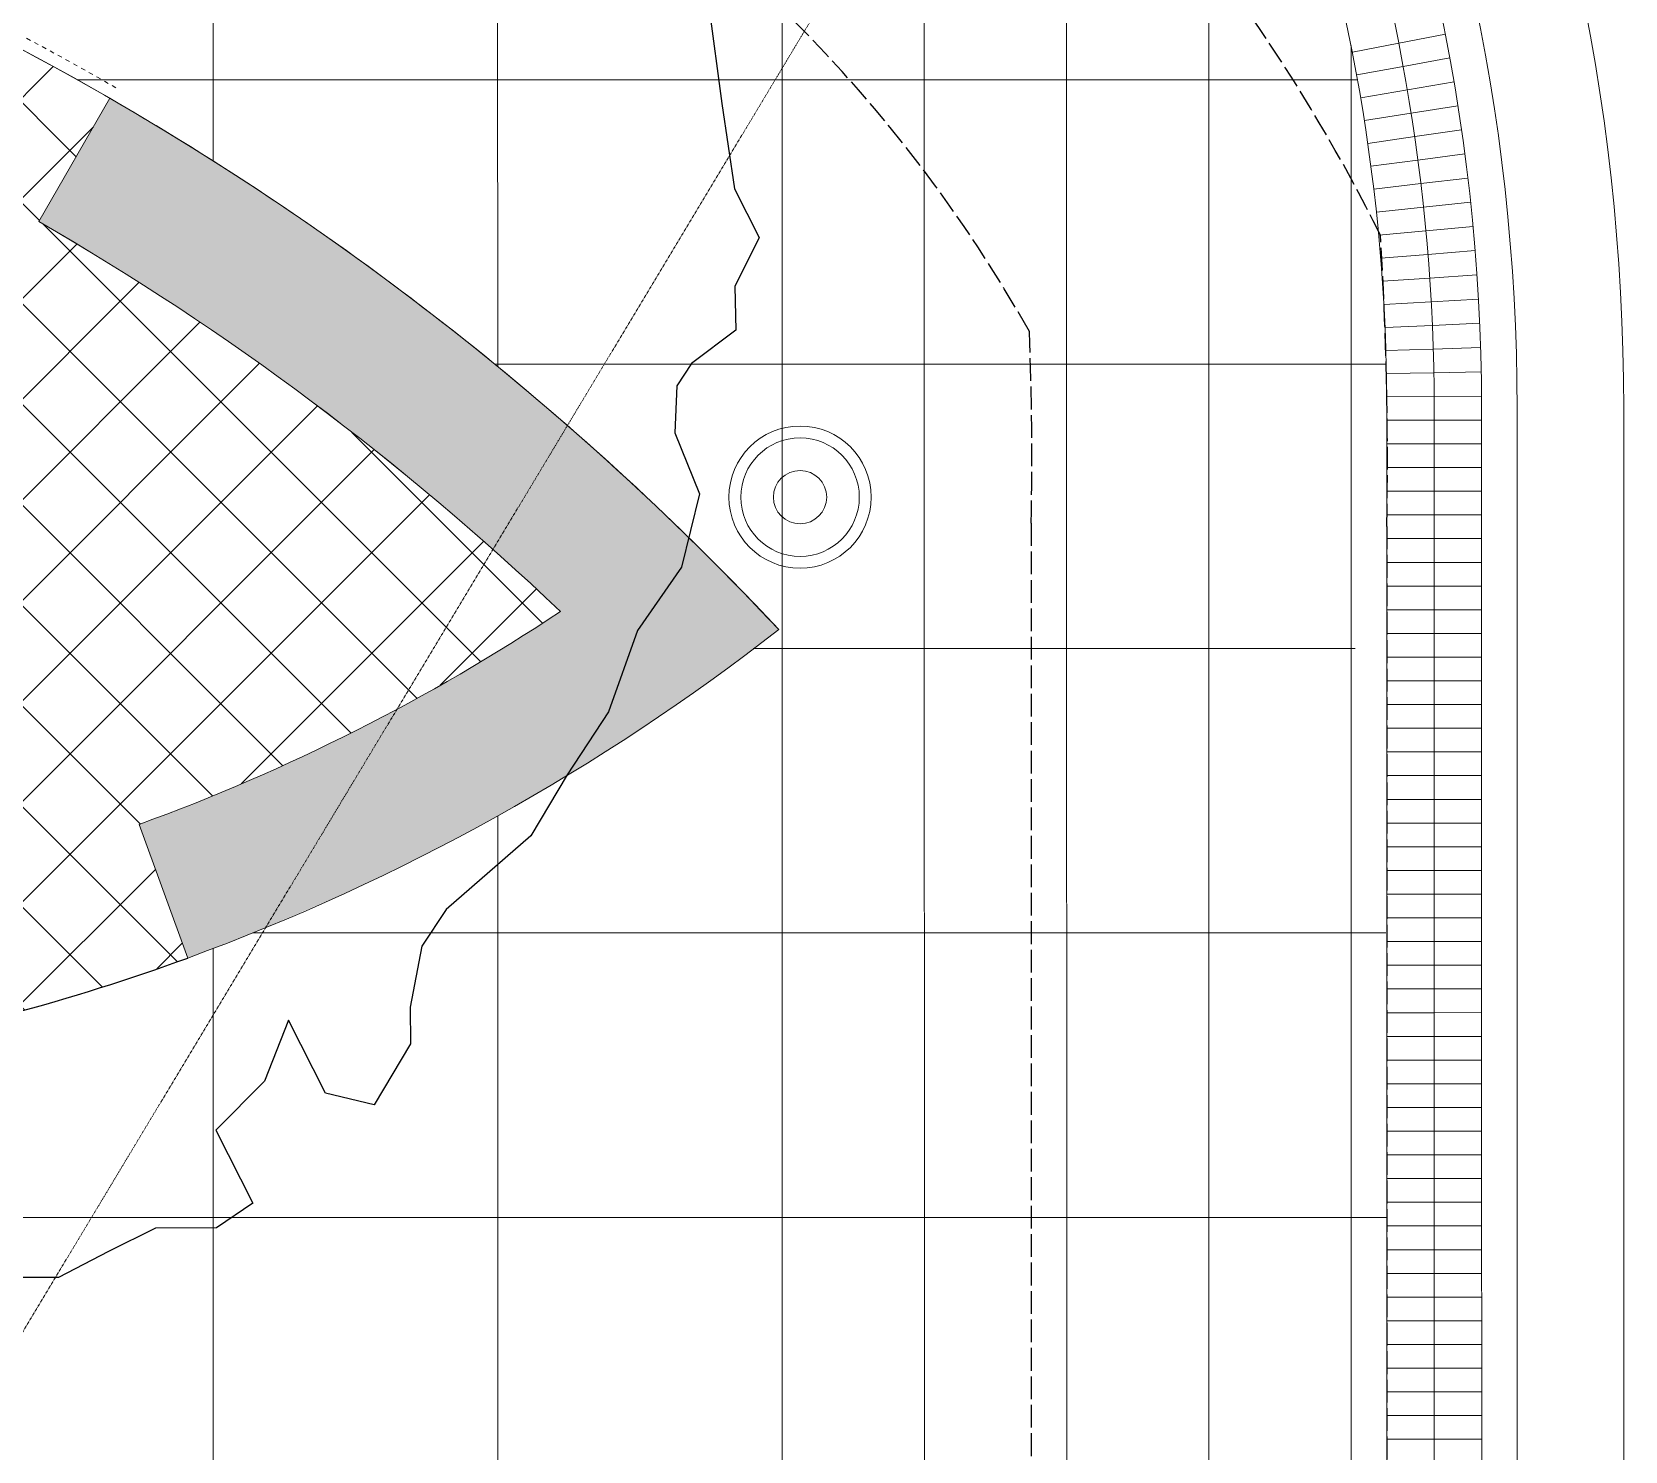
# Model space of a CAD drawing. Header units: inches. Extents: x 3268 to 7018, y 976 to 6708.
# Drawn here: x 6054.1 to 6322.9, y 5473.1 to 5712.7 of the extents above; entities that cross this region are included whole.
import ezdxf

# ---------------------------------------------------------------- set-up
doc = ezdxf.new("R2010")
doc.units = ezdxf.units.IN
doc.header["$MEASUREMENT"] = 0
for name, pattern in [('Grid Line 1_2_', [0.8749999999999999, 0.4999999999999999, -0.125, 0.125, -0.125]), ('IMPORT-Dash 1_16_', [1.4999999999999996, 0.7499999999999998, -0.7499999999999998]), ('IMPORT-EASEMENT2', [4.799999999999999, 3.839999999999999, -0.9599999999999999])]:
    doc.linetypes.add(name, pattern=pattern)
for name, color, linetype, lineweight in [('0-landscaping', 1, 'Continuous', 25), ('C-ANNO-5FT-PED-ZONE', 130, 'Continuous', 25), ('C-CURB-BACK', 40, 'Continuous', 13), ('C-CURB-FACE', 80, 'Continuous', 13), ('C-CURB-GUTR', 22, 'Continuous', 15), ('L-PVMT-BRCK-HATC', 252, 'Continuous', 15), ('L-PVMT-BRICK', 20, 'Continuous', 13), ('L-PVMT-CONC-HATC', 252, 'Continuous', 15), ('L-SITE-PLANT-HATC', 81, 'Continuous', 13), ('L-SITE-SWLK', 220, 'Continuous', 25), ('L-SITE-TRSH-RECP', 2, 'Continuous', 15), ('L-SITE-WALL', 33, 'Continuous', 15), ('L-SITE-WALL-HATC', 71, 'Continuous', 15), ('S-GRID', 1, 'Continuous', 9), ('site_dwg', 8, 'Continuous', 9)]:
    doc.layers.add(name, color=color, linetype=linetype, lineweight=lineweight)

# ---------------------------------------------------------------- blocks, each defined once
blk = doc.blocks.new('site_dwg_dec1-V215-Overall Retail Plan Opt 2')
at = {"layer": '0-landscaping', "color": 213, "flags": 128}
blk.add_lwpolyline([(107.5396966369081, -56.13399286589662), (101.3299305751173, -65.27994157050192), (96.02508321279372, -73.39567033511115), (94.46444866163681, -79.32507283475273), (88.785818164992, -81.63733361044136), (85.58967954539229, -85.36948232106145), (79.36483335836066, -84.88977620523359), (76.46545392851685, -85.66848025415378), (72.77945402138003, -89.47842627422936), (70.3139430390135, -96.43800059293493), (63.31276886607548, -101.2729120204283), (54.88947196641356, -103.296069163506), (46.34270589714531, -107.9819351812555), (38.17660610735248, -110.1856556462924), (30.56355792520344, -112.6238509327129), (17.92766572879566, -112.4751012213859), (13.1539539332395, -113.7571420526917), (7.599903721817383, -118.0039082048213), (4.885189898592329, -121.0945198974266), (-2.727858282323779, -123.5327151822973), (-5.940907171126752, -118.8853784289501), (-3.599976476820018, -109.9912987397627), (-10.18352567227657, -113.3337794553706), (-17.92108351260856, -113.8374461562205), (-20.26208483139623, -122.731549058434), (-25.16034856125594, -122.0791094302301), (-30.30784349119847, -117.5576822782357), (-36.02233360214802, -115.9983575564081), (-42.16343954759929, -114.4442553805609), (-45.25193650464251, -111.7313990827831)], dxfattribs=at)
blk = doc.blocks.new('site_dwg_b1-12649367-Overall Retail Plan Opt 2')
at = {"layer": 'L-PVMT-BRCK-HATC', "color": 53}
blk.add_line((0, -7.990953345783054), (0, 0), dxfattribs=at)
blk = doc.blocks.new('site_dwg_b2-12649368-Overall Retail Plan Opt 2')
at = {"layer": 'L-PVMT-BRCK-HATC', "color": 53}
blk.add_line((0, 0), (0, 7.990953347180038), dxfattribs=at)
blk = doc.blocks.new('site_dwg_mmcite prax-12649369-Overall Retail Plan Opt 2')
at = {"layer": 'L-SITE-TRSH-RECP', "color": 53}
for radius in [12, 9.999999999999545, 4.5]:
    blk.add_circle((3485.56735143112, 948.4859774520154), radius, dxfattribs=at)
blk = doc.blocks.new('site_dwg-12440225-Overall Retail Plan Opt 2')
at = {"layer": 'L-SITE-PLANT-HATC'}
h = blk.add_hatch(dxfattribs=at)
h.set_pattern_fill('FP_237', color=253, style=0, pattern_type=2)
h.set_pattern_definition([(41.19300000000002, (24341092.243, 9818110.422), (-7.903170364566204, 9.029944528547365), []), (131.193, (24341092.243, 9818110.422), (-9.029944528547368, -7.903170364566201), [])])
h.paths.add_polyline_path([(24340981.39999954, 9818145.39022387), (24340993.86683528, 9818146.963641582), (24341006.27116508, 9818148.971187102), (24341018.59787617, 9818151.410414549), (24341030.83195033, 9818154.278352093), (24341042.95848226, 9818157.571505602), (24341036.26544326, 9818180.619352117), (24341047.16573251, 9818183.986452226), (24341057.94542897, 9818187.721664792), (24341071.01663963, 9818192.849959236), (24341079.09348684, 9818196.27878313), (24341089.43746742, 9818201.09082371), (24341099.61212168, 9818206.25125775), (24341109.60571963, 9818211.754135968), (24341100.12695897, 9818221.74452498), (24341090.35786844, 9818231.451205492), (24341080.30693593, 9818240.865743833), (24341069.98289422, 9818249.979960162), (24341059.39471338, 9818258.785935575), (24341048.55159298, 9818267.276018977), (24341037.46295407, 9818275.44283375), (24341026.13843104, 9818283.279284133), (24341039.49190557, 9818303.221323159), (24341026.75229456, 9818311.480256813), (24341013.76363941, 9818319.34171416), (24341000.5383373, 9818326.798191745), (24340987.08901124, 9818333.842572661), (24340970.03992724, 9818341.984192457), (24340959.56983624, 9818346.668549908), (24340945.52625324, 9818352.437904358), (24340931.31115314, 9818357.770690048), (24340916.93810369, 9818362.661817055), (24340902.42082339, 9818367.106616993), (24340887.77316839, 9818371.100847472), (24340873.00911931, 9818374.640696159), (24340858.14276784, 9818377.722784413), (24340843.18830333, 9818380.344170503), (24340828.15999921, 9818382.502352418), (24340825.41788885, 9818373.239947814), (24340823.05072731, 9818363.874700652), (24340820.64268969, 9818351.9333361), (24340819.45597609, 9818344.896507023), (24340818.23420988, 9818335.314305002), (24340817.39902994, 9818325.690699507), (24340841.34607539, 9818324.097271103), (24340840.90758448, 9818313.813231325), (24340840.95953366, 9818303.519978695), (24340841.50180495, 9818293.240888737), (24340842.53316689, 9818282.999304827), (24340844.05127729, 9818272.81848515), (24340846.05268859, 9818262.72154991), (24340848.53285566, 9818252.731428804), (24340852.68363984, 9818239.471062498), (24340854.90585332, 9818233.16208343), (24340858.78421109, 9818223.627300296), (24340863.11241191, 9818214.288112639), (24340867.88062663, 9818205.165729348), (24340874.82400571, 9818193.598154597), (24340878.69280944, 9818187.653702613), (24340884.71222353, 9818179.303828219), (24340891.12259929, 9818171.250205982), (24340903.91965507, 9818169.498164397), (24340916.07635546, 9818168.290716186), (24340928.6196573, 9818167.52586022), (24340943.72029505, 9818167.278112343), (24340953.74811962, 9818167.431474397), (24340966.29681324, 9818168.102081517), (24340978.81085939, 9818169.250155833)])
at = {"layer": 'L-SITE-WALL-HATC'}
blk.add_hatch(color=10, dxfattribs=at).paths.add_polyline_path([(24341042.95848226, 9818157.571505597), (24341055.10893542, 9818161.36364823), (24341069.25560799, 9818166.406149412), (24341078.98001329, 9818170.19728069), (24341090.6720527, 9818175.228192355), (24341102.18302431, 9818180.660631055), (24341113.49914389, 9818186.488091515), (24341124.60686052, 9818192.703595422), (24341135.49287287, 9818199.299699795), (24341146.14414507, 9818206.26850588), (24341136.81953756, 9818217.326923532), (24341127.17350664, 9818228.106116155), (24341117.21440948, 9818238.596744824), (24341106.95087449, 9818248.789720615), (24341096.39179382, 9818258.676212497), (24341085.54631573, 9818268.247654965), (24341074.42383654, 9818277.495755466), (24341063.03399261, 9818286.412501592), (24341051.38665193, 9818294.990168007), (24341039.49190557, 9818303.221323155), (24341026.13843104, 9818283.27928413), (24341037.4625366, 9818275.442284098), (24341048.55085885, 9818267.275090849), (24341059.39377305, 9818258.784793576), (24341069.98186744, 9818249.978761941), (24341080.30595146, 9818240.86463965), (24341090.35706372, 9818231.450337848), (24341100.12647976, 9818221.744028233), (24341109.60571963, 9818211.75413597), (24341099.61212168, 9818206.251257746), (24341089.43746742, 9818201.090823704), (24341079.09348684, 9818196.278783122), (24341068.59210514, 9818191.82068362), (24341057.94542897, 9818187.721664783), (24341047.16573251, 9818183.98645222), (24341036.26544326, 9818180.619352115)])
at = {"layer": 'C-ANNO-5FT-PED-ZONE', "color": 213, "linetype": 'IMPORT-EASEMENT2'}
blk.add_line((24341189.8522006, 9818221.349382868), (24341171.78161477, 9817949.773242364), dxfattribs=at)
at = {"layer": 'C-ANNO-5FT-PED-ZONE', "color": 213, "linetype": 'IMPORT-EASEMENT2', "flags": 128}
blk.add_lwpolyline([(24341249.68195377, 9818216.796820993), (24341231.6492284, 9817945.789671317), (24341123.07977908, 9817850.75887972), (24341116.56314604, 9817752.822814917), (24341078.58267855, 9817726.310458798), (24341075.68704794, 9817683.53509007)], dxfattribs=at)
at = {"layer": 'C-ANNO-5FT-PED-ZONE', "color": 213, "linetype": 'IMPORT-EASEMENT2'}
for centre, radius, start, end in [((24340971.85754276, 9818148.437889826), 303.7001591030664, 22.76363308309685, 55.19914209256834), ((24340971.85754276, 9818148.437889822), 243.7001591099082, 25.56835877059939, 56.9131589053214), ((24340634.19381611, 9818269.224848881), 617.7170433956195, 355.1312288151464, 359.6961231383307), ((24340634.19381609, 9818269.224848893), 557.7170434157321, 355.0755633968114, 358.3962379072593)]:
    blk.add_arc(centre, radius, start, end, dxfattribs=at)
at = {"layer": 'C-CURB-BACK', "color": 253, "flags": 128}
blk.add_lwpolyline([(24341161.56121618, 9816649.570815757), (24341215.08926901, 9817454.024098456), (24341120.01528545, 9817562.65236149), (24341138.68005304, 9817843.158241507), (24341247.17391226, 9817938.114591708), (24341266.97051227, 9818235.630360348)], dxfattribs=at)
at = {"layer": 'C-CURB-BACK', "color": 253}
blk.add_arc((24340937.6986373, 9818257.54000097), 329.99999999557, 356.1931696250226, 96.06714622456765, dxfattribs=at)
at = {"layer": 'C-CURB-FACE', "color": 253, "flags": 128}
blk.add_lwpolyline([(24341002.11127121, 9814164.787736772), (24341025.92797948, 9814522.720225098), (24340930.89549913, 9814631.301067997), (24340967.54412166, 9815182.079644024), (24341076.17811927, 9815277.158647047), (24341116.89429274, 9815889.066939488), (24341021.81690816, 9815997.699088382), (24341058.66957467, 9816551.544166595), (24341167.38297264, 9816646.692660913), (24341221.2410353, 9817456.10553909), (24341126.16705172, 9817564.733802143), (24341144.50180949, 9817840.280086655), (24341252.99566881, 9817935.236436944), (24341272.95727364, 9818235.232003246)], dxfattribs=at)
at = {"layer": 'C-CURB-FACE', "color": 253}
blk.add_arc((24340937.6986373, 9818257.540000968), 336.0000000011395, 356.1931696253088, 96.06714622396795, dxfattribs=at)
at = {"layer": 'C-CURB-GUTR', "color": 53, "flags": 128}
blk.add_lwpolyline([(24341290.91755772, 9818234.03693194), (24341270.46093816, 9817926.60197239), (24341161.96707873, 9817831.645622002), (24341144.59125368, 9817571.013654312), (24341239.66204259, 9817462.389041374), (24341184.84824198, 9816638.058196282), (24341076.134844, 9816542.909701958), (24341040.272207, 9816003.943410328), (24341135.34959158, 9815895.311261427), (24341093.64338862, 9815268.524182511), (24340985.00939101, 9815173.445179485), (24340949.35079795, 9814637.545389948), (24341044.38327831, 9814528.964547042), (24341020.0715553, 9814163.592665464)], dxfattribs=at)
at = {"layer": 'C-CURB-GUTR', "color": 53}
blk.add_arc((24340937.6986373, 9818257.540000968), 353.9999999995102, 356.193169625387, 96.06714622377574, dxfattribs=at)
at = {"layer": 'L-PVMT-BRICK', "color": 253, "flags": 128}
for points in [[(24341153.76006254, 9816653.427543262), (24341206.84635285, 9817451.241740623), (24341111.77716961, 9817559.86451897), (24341130.87514355, 9817846.95852519), (24341239.41157033, 9817941.952131514), (24341258.98816379, 9818236.161503151)], [(24341111.78277244, 9817681.123725295), (24341123.07023428, 9817850.75880907), (24341231.6492284, 9817945.789671317), (24341251.00581531, 9818236.692645954)]]:
    blk.add_lwpolyline(points, dxfattribs=at)
at = {"layer": 'L-PVMT-BRICK', "color": 253}
for centre, radius, start, end in [((24340937.69863728, 9818257.54000096), 322.0000000183774, 356.19316962699, 35.50995668075696), ((24340937.6986373, 9818257.540000966), 313.9999999975694, 356.1931696257355, 35.38093163877319)]:
    blk.add_arc(centre, radius, start, end, dxfattribs=at)
at = {"layer": 'L-PVMT-CONC-HATC', "color": 53}
for p, q in [((24341056.18669713, 9818291.519116163), (24341072.78679241, 9818540.995800603)), ((24341101.77684021, 9818253.70708084), (24341113.8056019, 9818434.482885594)), ((24341146.51051, 9818203.023425512), (24341159.52868268, 9818398.668721644)), ((24341199.69240526, 9817917.820316084), (24341229.93953354, 9818372.393205376)), ((24341249.76143465, 9818292.365430048), (24341034.21909142, 9818306.707545599)), ((24341225.23287912, 9817940.173933124), (24341249.05552838, 9818298.195706341)), ((24341251.41298447, 9818244.149393179), (24341101.3175924, 9818254.136690453)), ((24341242.96865046, 9818196.605133051), (24341141.64750174, 9818203.347008457)), ((24341244.9765356, 9818148.36538575), (24341054.25969601, 9818161.05562058)), ((24341241.94102201, 9818100.461224517), (24340980.3275937, 9818117.868894687))]:
    blk.add_line(p, q, dxfattribs=at)
at = {"layer": 'L-PVMT-CONC-HATC', "color": 53, "flags": 128}
for points in [[(24341148.61145754, 9817873.113082003), (24341151.33641455, 9817914.065451672), (24341183.67701922, 9818400.100422489)], [(24341174.1519314, 9817895.466699043), (24341175.28346, 9817912.472023264), (24341207.82535576, 9818401.532123333)], [(24341146.76215956, 9818206.805373617), (24341127.3893691, 9817915.658880083), (24341145.75886525, 9818191.727234967)], [(24340810.97856645, 9813883.407517424), (24341079.49527819, 9817918.8457369), (24341096.7375669, 9818177.973708384)], [(24340993.87817507, 9817355.107413169), (24341031.60118729, 9817922.032593718), (24341047.36096696, 9818158.880485961)]]:
    blk.add_lwpolyline(points, dxfattribs=at)
at = {"layer": 'L-SITE-PLANT-HATC', "color": 253}
for p, q in [((24341039.49190557, 9818303.221323157), (24341026.13843104, 9818283.279284133)), ((24341036.26544326, 9818180.619352117), (24341042.95848226, 9818157.571505602))]:
    blk.add_line(p, q, dxfattribs=at)
for centre, radius, start, end in [((24340765.82561284, 9817895.039296148), 491.4324032376331, 56.16006032754886, 82.71284476806663), ((24340765.97356648, 9817895.211952744), 467.2066035940892, 42.65021062748621, 56.16163898792773), ((24340942.56289675, 9818503.289204499), 336.0000012774645, 286.1931696503599, 299.8117069501874), ((24340942.56289727, 9818503.289203199), 359.9999998869299, 276.1931696245973, 286.1931696282363)]:
    blk.add_arc(centre, radius, start, end, dxfattribs=at)
at = {"layer": 'L-SITE-SWLK', "color": 213}
blk.add_arc((24340942.56289719, 9818503.28920361), 360.0000003046588, 276.1931696298992, 286.1931696206827, dxfattribs=at)
at = {"layer": 'L-SITE-WALL', "color": 53}
blk.add_line((24341042.95848226, 9818157.571505599), (24341036.26544326, 9818180.619352113), dxfattribs=at)
at = {"layer": 'L-SITE-WALL', "color": 53, "flags": 128}
blk.add_lwpolyline([(24341026.13843104, 9818283.279284133), (24341039.49190557, 9818303.221323157), (24341026.14232516, 9818283.285099598)], dxfattribs=at)
at = {"layer": 'L-SITE-WALL', "color": 53, "linetype": 'IMPORT-Dash 1_16_'}
blk.add_arc((24340765.82561283, 9817895.039296158), 493.4724032281985, 56.16019719951601, 82.90969640083806, dxfattribs=at)
at = {"layer": 'L-SITE-WALL', "color": 53}
for centre, radius, start, end in [((24340765.82561283, 9817895.039296158), 491.4324032307834, 39.29477599365797, 82.71284476795991), ((24340765.8256126, 9817895.039295914), 491.4324035630316, 39.29477599839287, 56.16006032001588), ((24340765.82561269, 9817895.039295971), 467.4324034580914, 42.65348926829896, 56.1583603467047), ((24340765.28010093, 9817894.448520286), 468.2339003544535, 42.66142789598518, 56.1431766846372), ((24340942.56289717, 9818503.289203487), 336.0000001960924, 286.1931696303785, 299.8117069746064), ((24340939.46558531, 9818510.536215754), 367.824504805323, 286.3416817929487, 304.1869153377585)]:
    blk.add_arc(centre, radius, start, end, dxfattribs=at)
at = {"xscale": 1.500000000000001, "yscale": 1.500000000000001, "zscale": 1.500000000000001, "rotation": 37.81158375857705}
blk.add_blockref('site_dwg_dec1-V215-Overall Retail Plan Opt 2', (24340962.33277385, 9818279.641494937), dxfattribs=at)
for name, p, rotation in [('site_dwg_b2-12649368-Overall Retail Plan Opt 2', (24341257.14053693, 9818298.047688656), 97.22697283444008), ('site_dwg_b1-12649367-Overall Retail Plan Opt 2', (24341257.14053693, 9818298.047688656), 97.22697283444008), ('site_dwg_b1-12649367-Overall Retail Plan Opt 2', (24341257.61907805, 9818294.076442925), 96.51522402060854), ('site_dwg_b2-12649368-Overall Retail Plan Opt 2', (24341257.61907805, 9818294.076442925), 96.51522402060854), ('site_dwg_b2-12649368-Overall Retail Plan Opt 2', (24341258.04825127, 9818290.099559145), 95.80347520677702), ('site_dwg_b1-12649367-Overall Retail Plan Opt 2', (24341258.04825127, 9818290.099559145), 95.80347520677702), ('site_dwg_b1-12649367-Overall Retail Plan Opt 2', (24341258.42799037, 9818286.117651002), 95.09172639294549), ('site_dwg_b2-12649368-Overall Retail Plan Opt 2', (24341258.42799037, 9818286.117651002), 95.09172639294549), ('site_dwg_b2-12649368-Overall Retail Plan Opt 2', (24341258.75823674, 9818282.131332954), 94.3799775791139), ('site_dwg_b1-12649367-Overall Retail Plan Opt 2', (24341258.75823674, 9818282.131332954), 94.3799775791139), ('site_dwg_b1-12649367-Overall Retail Plan Opt 2', (24341259.03893942, 9818278.141220141), 93.66822876528236), ('site_dwg_b2-12649368-Overall Retail Plan Opt 2', (24341259.03893942, 9818278.141220141), 93.66822876528236), ('site_dwg_b2-12649368-Overall Retail Plan Opt 2', (24341259.27005511, 9818274.147928294), 92.95647995145117), ('site_dwg_b1-12649367-Overall Retail Plan Opt 2', (24341259.27005511, 9818274.147928294), 92.95647995145117), ('site_dwg_b1-12649367-Overall Retail Plan Opt 2', (24341259.45154813, 9818270.152073624), 92.24473113761965), ('site_dwg_b2-12649368-Overall Retail Plan Opt 2', (24341259.45154813, 9818270.152073624), 92.24473113761965), ('site_dwg_b2-12649368-Overall Retail Plan Opt 2', (24341259.58339047, 9818266.154272748), 91.53298232378812), ('site_dwg_b1-12649367-Overall Retail Plan Opt 2', (24341259.58339047, 9818266.154272748), 91.53298232378812), ('site_dwg_b2-12649368-Overall Retail Plan Opt 2', (24341259.6655618, 9818262.155142577), 90.8212335099566), ('site_dwg_b1-12649367-Overall Retail Plan Opt 2', (24341259.6655618, 9818262.155142577), 90.8212335099566), ('site_dwg_b2-12649368-Overall Retail Plan Opt 2', (24341259.69804942, 9818258.155300232), 90.10948469612507), ('site_dwg_b1-12649367-Overall Retail Plan Opt 2', (24341259.69804942, 9818258.155300232), 90.10948469612507), ('site_dwg_b2-12649368-Overall Retail Plan Opt 2', (24341259.68084834, 9818254.155362936), 89.39773588229384), ('site_dwg_b1-12649367-Overall Retail Plan Opt 2', (24341259.68084834, 9818254.155362936), 89.39773588229384), ('site_dwg_b2-12649368-Overall Retail Plan Opt 2', (24341259.6139612, 9818250.155947933), 88.68598706846234), ('site_dwg_b1-12649367-Overall Retail Plan Opt 2', (24341259.6139612, 9818250.155947933), 88.68598706846234), ('site_dwg_b2-12649368-Overall Retail Plan Opt 2', (24341259.49739832, 9818246.157672387), 87.97423825463082), ('site_dwg_b1-12649367-Overall Retail Plan Opt 2', (24341259.49739832, 9818246.157672387), 87.97423825463082), ('site_dwg_mmcite prax-12649369-Overall Retail Plan Opt 2', (24340436.24943073, 9821769.170176413), 266.1931696449511), ('site_dwg_b2-12649368-Overall Retail Plan Opt 2', (24341259.3311777, 9818242.161153283), 87.26248944079929), ('site_dwg_b1-12649367-Overall Retail Plan Opt 2', (24341259.3311777, 9818242.161153283), 87.26248944079929), ('site_dwg_b2-12649368-Overall Retail Plan Opt 2', (24341259.11532498, 9818238.167007335), 86.55074062696777), ('site_dwg_b1-12649367-Overall Retail Plan Opt 2', (24341259.11532498, 9818238.167007335), 86.55074062696777), ('site_dwg_b2-12649368-Overall Retail Plan Opt 2', (24341258.85601113, 9818234.175429791), 86.19316962517891), ('site_dwg_b1-12649367-Overall Retail Plan Opt 2', (24341258.85601113, 9818234.175429791), 86.19316962517891), ('site_dwg_b2-12649368-Overall Retail Plan Opt 2', (24341258.59043973, 9818230.184255548), 86.19316962517891), ('site_dwg_b1-12649367-Overall Retail Plan Opt 2', (24341258.59043973, 9818230.184255548), 86.19316962517891), ('site_dwg_b2-12649368-Overall Retail Plan Opt 2', (24341258.32486833, 9818226.193081306), 86.19316962517891), ('site_dwg_b1-12649367-Overall Retail Plan Opt 2', (24341258.32486833, 9818226.193081306), 86.19316962517891), ('site_dwg_b2-12649368-Overall Retail Plan Opt 2', (24341258.05929692, 9818222.201907065), 86.19316962517891), ('site_dwg_b1-12649367-Overall Retail Plan Opt 2', (24341258.05929692, 9818222.201907065), 86.19316962517891), ('site_dwg_b2-12649368-Overall Retail Plan Opt 2', (24341257.79372552, 9818218.210732823), 86.19316962517891), ('site_dwg_b1-12649367-Overall Retail Plan Opt 2', (24341257.79372552, 9818218.210732823), 86.19316962517891), ('site_dwg_b2-12649368-Overall Retail Plan Opt 2', (24341257.52815412, 9818214.21955858), 86.19316962517891), ('site_dwg_b1-12649367-Overall Retail Plan Opt 2', (24341257.52815412, 9818214.21955858), 86.19316962517891), ('site_dwg_b2-12649368-Overall Retail Plan Opt 2', (24341257.26258272, 9818210.228384338), 86.19316962517891), ('site_dwg_b1-12649367-Overall Retail Plan Opt 2', (24341257.26258272, 9818210.228384338), 86.19316962517891), ('site_dwg_b2-12649368-Overall Retail Plan Opt 2', (24341256.99701132, 9818206.237210097), 86.19316962517891), ('site_dwg_b1-12649367-Overall Retail Plan Opt 2', (24341256.99701132, 9818206.237210097), 86.19316962517891), ('site_dwg_b2-12649368-Overall Retail Plan Opt 2', (24341256.73143992, 9818202.246035853), 86.19316962517891), ('site_dwg_b1-12649367-Overall Retail Plan Opt 2', (24341256.73143992, 9818202.246035853), 86.19316962517891), ('site_dwg_b2-12649368-Overall Retail Plan Opt 2', (24341256.46586852, 9818198.254861612), 86.19316962517891), ('site_dwg_b1-12649367-Overall Retail Plan Opt 2', (24341256.46586852, 9818198.254861612), 86.19316962517891), ('site_dwg_b2-12649368-Overall Retail Plan Opt 2', (24341256.20029711, 9818194.263687368), 86.19316962517891), ('site_dwg_b1-12649367-Overall Retail Plan Opt 2', (24341256.20029711, 9818194.263687368), 86.19316962517891), ('site_dwg_b2-12649368-Overall Retail Plan Opt 2', (24341255.93472571, 9818190.272513127), 86.19316962517891), ('site_dwg_b1-12649367-Overall Retail Plan Opt 2', (24341255.93472571, 9818190.272513127), 86.19316962517891), ('site_dwg_b2-12649368-Overall Retail Plan Opt 2', (24341255.66915431, 9818186.281338885), 86.19316962517891), ('site_dwg_b1-12649367-Overall Retail Plan Opt 2', (24341255.66915431, 9818186.281338885), 86.19316962517891), ('site_dwg_b2-12649368-Overall Retail Plan Opt 2', (24341255.40358291, 9818182.290164644), 86.19316962517891), ('site_dwg_b1-12649367-Overall Retail Plan Opt 2', (24341255.40358291, 9818182.290164644), 86.19316962517891), ('site_dwg_b2-12649368-Overall Retail Plan Opt 2', (24341255.13801151, 9818178.2989904), 86.19316962517891), ('site_dwg_b1-12649367-Overall Retail Plan Opt 2', (24341255.13801151, 9818178.2989904), 86.19316962517891), ('site_dwg_b2-12649368-Overall Retail Plan Opt 2', (24341254.87244011, 9818174.307816159), 86.19316962517891), ('site_dwg_b1-12649367-Overall Retail Plan Opt 2', (24341254.87244011, 9818174.307816159), 86.19316962517891), ('site_dwg_b2-12649368-Overall Retail Plan Opt 2', (24341254.60686871, 9818170.316641917), 86.19316962517891), ('site_dwg_b1-12649367-Overall Retail Plan Opt 2', (24341254.60686871, 9818170.316641917), 86.19316962517891), ('site_dwg_b2-12649368-Overall Retail Plan Opt 2', (24341254.34129731, 9818166.325467676), 86.19316962517891), ('site_dwg_b1-12649367-Overall Retail Plan Opt 2', (24341254.34129731, 9818166.325467676), 86.19316962517891), ('site_dwg_b2-12649368-Overall Retail Plan Opt 2', (24341254.0757259, 9818162.334293433), 86.19316962517891), ('site_dwg_b1-12649367-Overall Retail Plan Opt 2', (24341254.0757259, 9818162.334293433), 86.19316962517891), ('site_dwg_b2-12649368-Overall Retail Plan Opt 2', (24341253.8101545, 9818158.343119191), 86.19316962517891), ('site_dwg_b1-12649367-Overall Retail Plan Opt 2', (24341253.8101545, 9818158.343119191), 86.19316962517891), ('site_dwg_b2-12649368-Overall Retail Plan Opt 2', (24341253.5445831, 9818154.35194495), 86.19316962517891), ('site_dwg_b1-12649367-Overall Retail Plan Opt 2', (24341253.5445831, 9818154.35194495), 86.19316962517891), ('site_dwg_b2-12649368-Overall Retail Plan Opt 2', (24341253.2790117, 9818150.360770708), 86.19316962517891), ('site_dwg_b1-12649367-Overall Retail Plan Opt 2', (24341253.2790117, 9818150.360770708), 86.19316962517891), ('site_dwg_b2-12649368-Overall Retail Plan Opt 2', (24341253.0134403, 9818146.369596465), 86.19316962517891), ('site_dwg_b1-12649367-Overall Retail Plan Opt 2', (24341253.0134403, 9818146.369596465), 86.19316962517891), ('site_dwg_b2-12649368-Overall Retail Plan Opt 2', (24341252.7478689, 9818142.378422221), 86.19316962517891), ('site_dwg_b1-12649367-Overall Retail Plan Opt 2', (24341252.7478689, 9818142.378422221), 86.19316962517891), ('site_dwg_b2-12649368-Overall Retail Plan Opt 2', (24341252.4822975, 9818138.38724798), 86.19316962517891), ('site_dwg_b1-12649367-Overall Retail Plan Opt 2', (24341252.4822975, 9818138.38724798), 86.19316962517891), ('site_dwg_b2-12649368-Overall Retail Plan Opt 2', (24341252.21672609, 9818134.396073738), 86.19316962517891), ('site_dwg_b1-12649367-Overall Retail Plan Opt 2', (24341252.21672609, 9818134.396073738), 86.19316962517891), ('site_dwg_b2-12649368-Overall Retail Plan Opt 2', (24341251.95115469, 9818130.404899497), 86.19316962517891), ('site_dwg_b1-12649367-Overall Retail Plan Opt 2', (24341251.95115469, 9818130.404899497), 86.19316962517891), ('site_dwg_b2-12649368-Overall Retail Plan Opt 2', (24341251.68558329, 9818126.413725253), 86.19316962517891), ('site_dwg_b1-12649367-Overall Retail Plan Opt 2', (24341251.68558329, 9818126.413725253), 86.19316962517891), ('site_dwg_b2-12649368-Overall Retail Plan Opt 2', (24341251.42001189, 9818122.422551012), 86.19316962517891), ('site_dwg_b1-12649367-Overall Retail Plan Opt 2', (24341251.42001189, 9818122.422551012), 86.19316962517891), ('site_dwg_b2-12649368-Overall Retail Plan Opt 2', (24341251.15444049, 9818118.43137677), 86.19316962517891), ('site_dwg_b1-12649367-Overall Retail Plan Opt 2', (24341251.15444049, 9818118.43137677), 86.19316962517891), ('site_dwg_b2-12649368-Overall Retail Plan Opt 2', (24341250.88886908, 9818114.440202529), 86.19316962517891), ('site_dwg_b1-12649367-Overall Retail Plan Opt 2', (24341250.88886908, 9818114.440202529), 86.19316962517891), ('site_dwg_b2-12649368-Overall Retail Plan Opt 2', (24341250.62329768, 9818110.449028285), 86.19316962517891), ('site_dwg_b1-12649367-Overall Retail Plan Opt 2', (24341250.62329768, 9818110.449028285), 86.19316962517891), ('site_dwg_b2-12649368-Overall Retail Plan Opt 2', (24341250.35772628, 9818106.457854044), 86.19316962517891), ('site_dwg_b1-12649367-Overall Retail Plan Opt 2', (24341250.35772628, 9818106.457854044), 86.19316962517891), ('site_dwg_b2-12649368-Overall Retail Plan Opt 2', (24341250.09215488, 9818102.466679802), 86.19316962517891), ('site_dwg_b1-12649367-Overall Retail Plan Opt 2', (24341250.09215488, 9818102.466679802), 86.19316962517891), ('site_dwg_b2-12649368-Overall Retail Plan Opt 2', (24341249.82658348, 9818098.47550556), 86.19316962517891), ('site_dwg_b1-12649367-Overall Retail Plan Opt 2', (24341249.82658348, 9818098.47550556), 86.19316962517891), ('site_dwg_b2-12649368-Overall Retail Plan Opt 2', (24341249.56101208, 9818094.484331317), 86.19316962517891), ('site_dwg_b1-12649367-Overall Retail Plan Opt 2', (24341249.56101208, 9818094.484331317), 86.19316962517891), ('site_dwg_b2-12649368-Overall Retail Plan Opt 2', (24341249.29544068, 9818090.493157074), 86.19316962517891), ('site_dwg_b1-12649367-Overall Retail Plan Opt 2', (24341249.29544068, 9818090.493157074), 86.19316962517891), ('site_dwg_b2-12649368-Overall Retail Plan Opt 2', (24341249.02986928, 9818086.501982832), 86.19316962517891), ('site_dwg_b1-12649367-Overall Retail Plan Opt 2', (24341249.02986928, 9818086.501982832), 86.19316962517891), ('site_dwg_b2-12649368-Overall Retail Plan Opt 2', (24341248.76429787, 9818082.51080859), 86.19316962517891), ('site_dwg_b1-12649367-Overall Retail Plan Opt 2', (24341248.76429787, 9818082.51080859), 86.19316962517891), ('site_dwg_b2-12649368-Overall Retail Plan Opt 2', (24341248.49872647, 9818078.51963435), 86.19316962517891), ('site_dwg_b1-12649367-Overall Retail Plan Opt 2', (24341248.49872647, 9818078.51963435), 86.19316962517891), ('site_dwg_b2-12649368-Overall Retail Plan Opt 2', (24341248.23315507, 9818074.528460106), 86.19316962517891), ('site_dwg_b1-12649367-Overall Retail Plan Opt 2', (24341248.23315507, 9818074.528460106), 86.19316962517891), ('site_dwg_b2-12649368-Overall Retail Plan Opt 2', (24341247.96758367, 9818070.537285864), 86.19316962517891), ('site_dwg_b1-12649367-Overall Retail Plan Opt 2', (24341247.96758367, 9818070.537285864), 86.19316962517891), ('site_dwg_b2-12649368-Overall Retail Plan Opt 2', (24341247.70201227, 9818066.546111623), 86.19316962517891), ('site_dwg_b1-12649367-Overall Retail Plan Opt 2', (24341247.70201227, 9818066.546111623), 86.19316962517891), ('site_dwg_b2-12649368-Overall Retail Plan Opt 2', (24341247.43644087, 9818062.554937381), 86.19316962517891), ('site_dwg_b1-12649367-Overall Retail Plan Opt 2', (24341247.43644087, 9818062.554937381), 86.19316962517891)]:
    blk.add_blockref(name, p, dxfattribs=dict(rotation=rotation))

msp = doc.modelspace()

# ---------------------------------------------------------------- linework, layer by layer
at = {"layer": 'S-GRID', "linetype": 'Grid Line 1_2_'}
msp.add_line((6291.505315277513, 5890.959823263463), (4768.061526186897, 3355.523582565579), dxfattribs=at)

# ---------------------------------------------------------------- block references
at = {"layer": 'site_dwg', "color": 53, "lineweight": 15, "rotation": 3.810000000000009}
msp.add_blockref('site_dwg-12440225-Overall Retail Plan Opt 2', (-23628768.691637, -11408316.78144797), dxfattribs=at)

doc.saveas('drawing.dxf')
